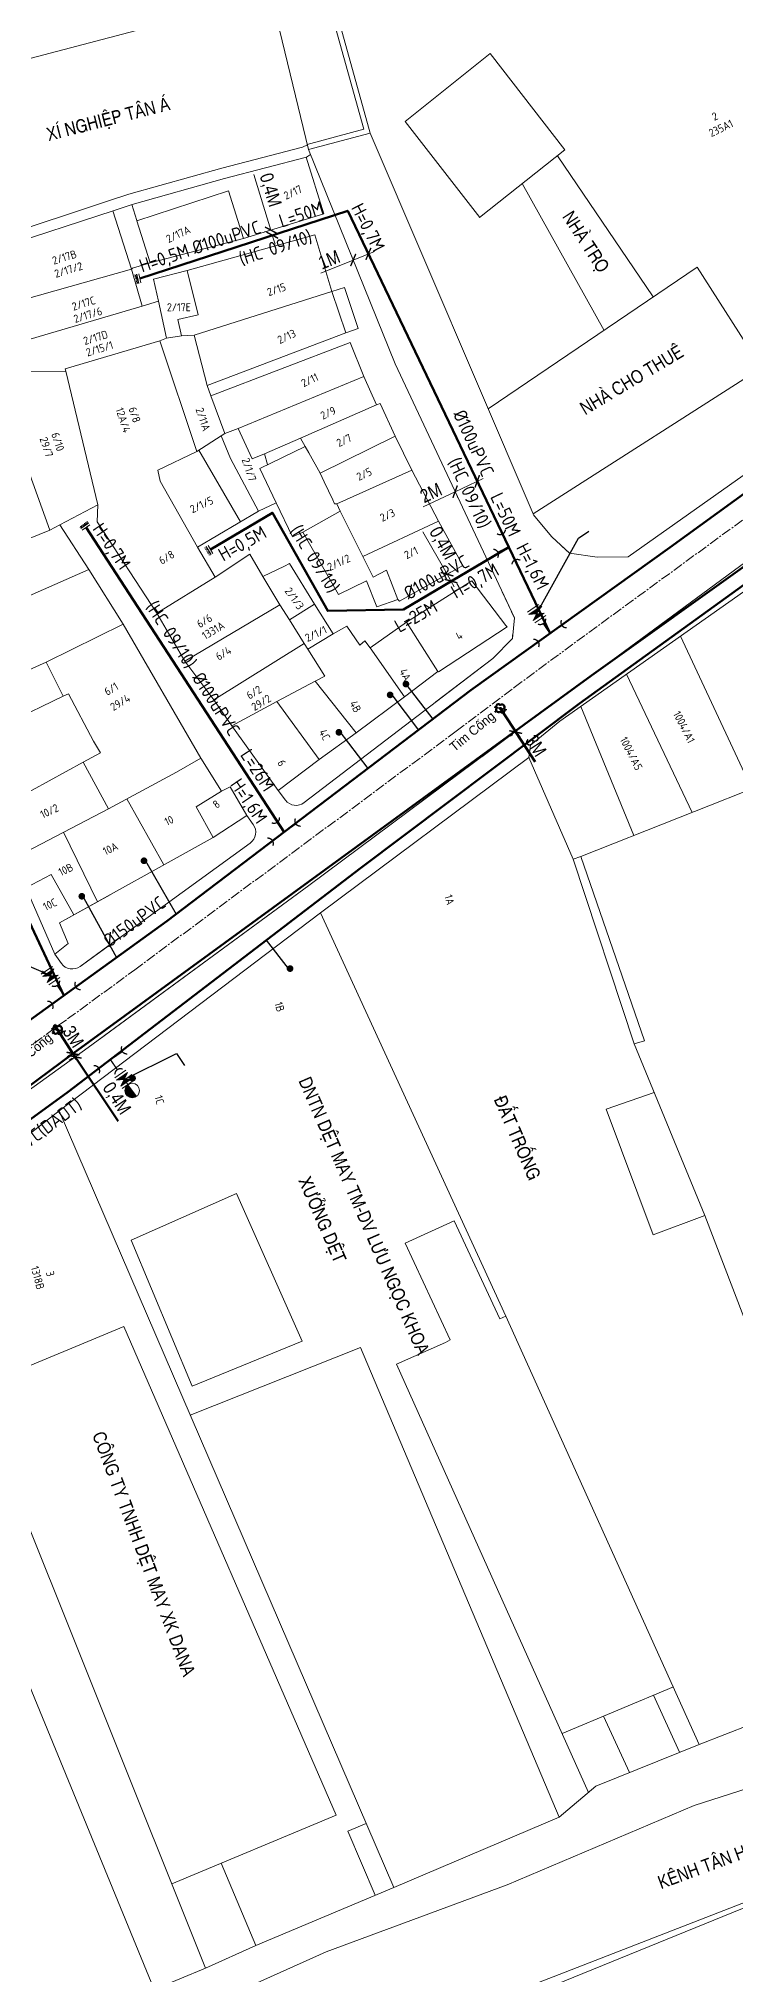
# Model space of a CAD drawing. Header units: inches. Extents: x 595615 to 1194060, y 1190840 to 2385448.
# Drawn here: x 597211.1 to 597263.3, y 1192777.7 to 1192922.8 of the extents above; entities that cross this region are included whole.
import ezdxf
from ezdxf.enums import TextEntityAlignment as Align

# ---------------------------------------------------------------- set-up
doc = ezdxf.new("R2010")
doc.units = ezdxf.units.IN
doc.header["$MEASUREMENT"] = 0
doc.linetypes.add('CENTER2', pattern=[1.125, 0.75, -0.125, 0.125, -0.125])
doc.layers.get('Defpoints').update_dxf_attribs({"color": 1})
for name, color, linetype, lineweight in [('Chitiet', 4, 'Continuous', 9), ('DN 100 uPVC', 4, 'Continuous', 50), ('DN 200 uPVC', 4, 'Continuous', 50), ('DN 25 PE', 40, 'Continuous', 30), ('DN 300 DI', 4, 'Continuous', 50), ('DOSAU', 2, 'Continuous', 20), ('DUONG CACH LE', 112, 'Continuous', 5), ('NAM-CDAI', 220, 'Continuous', 25), ('Nen tim duong', 9, 'CENTER2', 0), ('Nen_HTHANH-TP', 9, 'Continuous', 0), ('Nen_SN-HTHANH-TP_new', 7, 'Continuous', 0), ('Nen_SN_HTHANH_old', 9, 'Continuous', 0), ('ONG CAP 3 (DADT)', 221, 'Continuous', 50), ('Te', 4, 'Continuous', 15), ('TEXT PIPE', 3, 'Continuous', 25), ('Text_DiaDanh', 9, 'Continuous', 0), ('Text_GiaoThong', 142, 'Continuous', 0), ('TLK 15', 220, 'Continuous', 20), ('Trucuuhoa', 1, 'Continuous', 15), ('VAN', 7, 'Continuous', 20)]:
    doc.layers.add(name, color=color, linetype=linetype, lineweight=lineweight)
doc.layers.add('ki hieu van', color=170, linetype='Continuous')
doc.styles.add('Dia Danh', font='VHELVCN_0.TTF', dxfattribs={"height": 1})
doc.styles.add('Giao Thong', font='VAPTIMN_0.TTF', dxfattribs={"height": 1})
doc.styles.add('Sonha_QTB', font='isocp.shx', dxfattribs={"height": 0.6, "bigfont": 'bigfont.shx'})
doc.styles.add('text', font='isocp2.shx')
doc.styles.add('VNI-HC', font='VHELVCN_0.TTF')
doc.dimstyles.new('DUONG KICH THUOC', dxfattribs={"dimtxt": 1, "dimasz": 0.7, "dimexe": 0.5, "dimexo": 0.3, "dimgap": 0.2, "dimtad": 1, "dimzin": 0, "dimdsep": 46, "dimtxsty": 'VNI-HC', "dimblk": 'ARCHTICK', "dimcen": 0.09, "dimdle": 0.5, "dimclrd": 256, "dimclre": 256, "dimclrt": 256, "dimadec": 0, "dimazin": 0, "dimtfac": 1, "dimtofl": 0, "dimtmove": 0, "dimatfit": 3, "dimfxl": 1, "dimtolj": 1, "dimtzin": 0, "dimlwd": -1, "dimlwe": -1, "dimarcsym": 0})

# ---------------------------------------------------------------- blocks, each defined once
blk = doc.blocks.new('TLK 15')
at = {"layer": 'TLK 15', "linetype": 'Continuous', "const_width": 0.25}
blk.add_lwpolyline([(-0.125, 0, 1), (0.125, 0, 1)], format="xyb", close=True, dxfattribs=at)
blk = doc.blocks.new('VAN')
at = {"layer": 'VAN'}
h = blk.add_hatch(color=256, dxfattribs=at)
h.paths.add_polyline_path([(0.21, -0.5), (0.49, 0), (0.21, 0.5)])
h.paths.add_polyline_path([(0.77, 0.5), (0.49, 0), (0.77, -0.5)])
at = {"layer": 'VAN', "ltscale": 100}
for p, q in [((0, 0.5), (0, -0.5)), ((0.77, -0.5), (0.21, 0.5)), ((0.21, -0.5), (0.77, 0.5)), ((0.21, 0.5), (0.21, -0.5)), ((0.77, 0.5), (0.77, -0.5)), ((0.98, 0.5), (0.98, -0.5))]:
    blk.add_line(p, q, dxfattribs=at)
blk = doc.blocks.new('TE+VAN')
at = {"layer": 'Chitiet', "ltscale": 100, "const_width": 0.1}
for points in [[(-0.35, 1.28, 0.571257), (0.35, 1.28)], [(1.1, 0.35, 0.571257), (1.1, -0.35)], [(0.35, -1.28, 0.571257), (-0.35, -1.28)]]:
    blk.add_lwpolyline(points, format="xyb", dxfattribs=at)
for points in [[(0, -1.08), (0, 1.08)], [(0.9, 0), (0, 0)]]:
    blk.add_lwpolyline(points, dxfattribs=at)
at = {"layer": 'VAN'}
blk.add_blockref('VAN', (1.3, 0), dxfattribs=at)
blk = doc.blocks.new('Trucuuhoa100')
at = {"layer": 'Trucuuhoa', "linetype": 'Continuous'}
blk.add_hatch(color=256, dxfattribs=at).paths.add_polyline_path([(0.55, 0, 0.414373), (0, 0.55, 0.414055), (-0.55, 0)])
blk.add_line((-0.55, 0), (0.55, 0), dxfattribs=at)
at = {"layer": 'Trucuuhoa', "linetype": 'Continuous', "flags": 128}
blk.add_lwpolyline([(0.55, -0.02), (0.89, -0.02)], dxfattribs=at)
at = {"layer": 'Trucuuhoa', "linetype": 'Continuous'}
blk.add_circle((0, 0), 0.551, dxfattribs=at)
blk = doc.blocks.new('_ArchTick')
at = {"color": 0, "linetype": 'ByBlock', "const_width": 0.15}
blk.add_lwpolyline([(-0.5, -0.5), (0.5, 0.5)], dxfattribs=at)
blk = doc.blocks.new('*D107')
at = {"layer": 'Defpoints', "color": 0}
for p in [(597213.67, 1192846.69), (597213.72, 1192846.72), (597213.89, 1192846.47)]:
    blk.add_point(p, dxfattribs=at)
at = {"layer": 'DN 200 uPVC'}
for p, q in [((597213.47, 1192846.56), (597213.25, 1192846.41)), ((597213.67, 1192846.69), (597213.28, 1192847.27)), ((597213.64, 1192846.31), (597213.42, 1192846.16)), ((597213.83, 1192846.44), (597217.05, 1192841.61))]:
    blk.add_line(p, q, dxfattribs=at)
at = {"layer": 'DN 200 uPVC', "xscale": 0.7, "yscale": 0.7, "zscale": 0.7}
for p, rotation in [((597213.67, 1192846.69), 303.663851927674), ((597213.83, 1192846.44), 123.663851927674)]:
    blk.add_blockref('_ArchTick', p, dxfattribs=dict(at, rotation=rotation))
at = {"layer": 'DN 200 uPVC', "insert": (597216.89, 1192843.29), "char_height": 1, "attachment_point": 5, "rotation": 303.6639, "style": 'VNI-HC'}
blk.add_mtext('\\A1;0,4M', dxfattribs=at)
blk = doc.blocks.new('*D122')
at = {"layer": 'Defpoints', "color": 0}
for p in [(597212.52, 1192848.45), (597212.52, 1192848.45), (597213.67, 1192846.68)]:
    blk.add_point(p, dxfattribs=at)
at = {"layer": 'DN 200 uPVC'}
for p, q in [((597212.27, 1192848.29), (597212.1, 1192848.18)), ((597213.94, 1192846.26), (597212.25, 1192848.87)), ((597213.42, 1192846.52), (597213.25, 1192846.41))]:
    blk.add_line(p, q, dxfattribs=at)
at = {"layer": 'DN 200 uPVC', "xscale": 0.7, "yscale": 0.7, "zscale": 0.7}
for p, rotation in [((597212.52, 1192848.45), 122.9239448044665), ((597213.67, 1192846.68), 302.9239448044665)]:
    blk.add_blockref('_ArchTick', p, dxfattribs=dict(at, rotation=rotation))
at = {"layer": 'DN 200 uPVC', "insert": (597213.69, 1192847.95), "char_height": 1, "attachment_point": 5, "rotation": 302.9239, "style": 'VNI-HC'}
blk.add_mtext('\\A1;3M', dxfattribs=at)
blk = doc.blocks.new('*D123')
at = {"layer": 'Defpoints', "color": 0}
for p in [(597245.71, 1192872.56), (597245.71, 1192872.56), (597246.85, 1192870.79)]:
    blk.add_point(p, dxfattribs=at)
at = {"layer": 'DN 200 uPVC'}
for p, q in [((597245.46, 1192872.4), (597245.29, 1192872.29)), ((597245.71, 1192872.56), (597247.13, 1192870.37)), ((597246.6, 1192870.63), (597246.43, 1192870.52)), ((597246.85, 1192870.79), (597248.3, 1192868.56))]:
    blk.add_line(p, q, dxfattribs=at)
at = {"layer": 'DN 200 uPVC', "xscale": 0.7, "yscale": 0.7, "zscale": 0.7}
for p, rotation in [((597245.71, 1192872.56), 122.9239448044665), ((597246.85, 1192870.79), 302.9239448044665)]:
    blk.add_blockref('_ArchTick', p, dxfattribs=dict(at, rotation=rotation))
at = {"layer": 'DN 200 uPVC', "insert": (597248.36, 1192869.77), "char_height": 1, "attachment_point": 5, "rotation": 302.9239, "style": 'VNI-HC'}
blk.add_mtext('\\A1;3M', dxfattribs=at)
blk = doc.blocks.new('BIT')
at = {"layer": 'Chitiet', "ltscale": 100}
for p, q in [((0.35, 0), (-0.35, 0)), ((-0.3, -0.16), (-0.35, -0.21)), ((0.35, -0.16), (-0.35, -0.16)), ((-0.18, -0.16), (-0.34, -0.33)), ((-0.06, -0.16), (-0.22, -0.33)), ((0.07, -0.16), (-0.09, -0.33)), ((0.19, -0.16), (0.03, -0.33)), ((0.32, -0.16), (0.15, -0.33)), ((0.35, -0.25), (0.28, -0.33))]:
    blk.add_line(p, q, dxfattribs=at)
blk = doc.blocks.new('TE1')
at = {"layer": 'Chitiet', "ltscale": 100, "const_width": 0.1}
for points in [[(-0.35, 1.28, 0.571257), (0.35, 1.28)], [(1.1, 0.35, 0.571257), (1.1, -0.35)], [(0.35, -1.28, 0.571257), (-0.35, -1.28)]]:
    blk.add_lwpolyline(points, format="xyb", dxfattribs=at)
for points in [[(0, -1.08), (0, 1.08)], [(0.9, 0), (0, 0)]]:
    blk.add_lwpolyline(points, dxfattribs=at)
blk = doc.blocks.new('*D186')
at = {"layer": 'Defpoints', "color": 0}
for p in [(597242.31, 1192888.81), (597242.31, 1192888.81), (597243.97, 1192889.59)]:
    blk.add_point(p, dxfattribs=at)
at = {"layer": 'DUONG CACH LE'}
for p, q in [((597244.42, 1192889.8), (597242.31, 1192888.81)), ((597242.31, 1192888.81), (597239.91, 1192887.68)), ((597242.44, 1192888.54), (597242.52, 1192888.36)), ((597244.09, 1192889.32), (597244.18, 1192889.13))]:
    blk.add_line(p, q, dxfattribs=at)
at = {"layer": 'DUONG CACH LE', "xscale": 0.7, "yscale": 0.7, "zscale": 0.7}
for p, rotation in [((597243.97, 1192889.59), 25.15028127464695), ((597242.31, 1192888.81), 205.150281274647)]:
    blk.add_blockref('_ArchTick', p, dxfattribs=dict(at, rotation=rotation))
at = {"layer": 'DUONG CACH LE', "insert": (597240.5, 1192888.73), "char_height": 1, "attachment_point": 5, "rotation": 25.1503, "style": 'VNI-HC'}
blk.add_mtext('\\A1;2M', dxfattribs=at)
blk = doc.blocks.new('*D187')
at = {"layer": 'Defpoints', "color": 0}
for p in [(597234.67, 1192906.18), (597234.67, 1192906.18), (597235.81, 1192906.64)]:
    blk.add_point(p, dxfattribs=at)
at = {"layer": 'DUONG CACH LE'}
for p, q in [((597235.7, 1192906.92), (597235.62, 1192907.1)), ((597234.67, 1192906.18), (597232.25, 1192905.2)), ((597234.56, 1192906.46), (597234.48, 1192906.64)), ((597236.27, 1192906.83), (597234.67, 1192906.18))]:
    blk.add_line(p, q, dxfattribs=at)
at = {"layer": 'DUONG CACH LE', "xscale": 0.7, "yscale": 0.7, "zscale": 0.7}
for p, rotation in [((597235.81, 1192906.64), 21.98897344028686), ((597234.67, 1192906.18), 201.9889734402869)]:
    blk.add_blockref('_ArchTick', p, dxfattribs=dict(at, rotation=rotation))
at = {"layer": 'DUONG CACH LE', "insert": (597232.87, 1192906.21), "char_height": 1, "attachment_point": 5, "rotation": 21.989, "style": 'VNI-HC'}
blk.add_mtext('\\A1;1M', dxfattribs=at)
blk = doc.blocks.new('*D188')
at = {"layer": 'Defpoints', "color": 0}
for p in [(597228.5, 1192908.42), (597228.68, 1192908.48), (597228.8, 1192908.1)]:
    blk.add_point(p, dxfattribs=at)
at = {"layer": 'DUONG CACH LE'}
for p, q in [((597228.5, 1192908.42), (597227.22, 1192912.6)), ((597228.4, 1192908.39), (597228.02, 1192908.28)), ((597228.51, 1192908.01), (597228.13, 1192907.89)), ((597228.61, 1192908.04), (597228.82, 1192907.37))]:
    blk.add_line(p, q, dxfattribs=at)
at = {"layer": 'DUONG CACH LE', "xscale": 0.7, "yscale": 0.7, "zscale": 0.7}
for p, rotation in [((597228.5, 1192908.42), 287.0153244709841), ((597228.61, 1192908.04), 107.0153244709841)]:
    blk.add_blockref('_ArchTick', p, dxfattribs=dict(at, rotation=rotation))
at = {"layer": 'DUONG CACH LE', "insert": (597228.41, 1192911.41), "char_height": 1, "attachment_point": 5, "rotation": 287.0153, "style": 'VNI-HC'}
blk.add_mtext('\\A1;0,4M', dxfattribs=at)
blk = doc.blocks.new('*D189')
at = {"layer": 'Defpoints', "color": 0}
for p in [(597241.71, 1192882.62), (597242.23, 1192882.92), (597242.52, 1192882.41)]:
    blk.add_point(p, dxfattribs=at)
at = {"layer": 'DUONG CACH LE'}
for p, q in [((597241.71, 1192882.62), (597239.9, 1192885.81)), ((597241.97, 1192882.77), (597241.27, 1192882.38)), ((597242.25, 1192881.68), (597241.71, 1192882.62)), ((597242.26, 1192882.26), (597241.56, 1192881.86))]:
    blk.add_line(p, q, dxfattribs=at)
at = {"layer": 'DUONG CACH LE', "xscale": 0.7, "yscale": 0.7, "zscale": 0.7}
for p, rotation in [((597241.71, 1192882.62), 119.5819555771242), ((597242, 1192882.11), 299.5819555771242)]:
    blk.add_blockref('_ArchTick', p, dxfattribs=dict(at, rotation=rotation))
at = {"layer": 'DUONG CACH LE', "insert": (597241.32, 1192884.92), "char_height": 1, "attachment_point": 5, "rotation": 299.582, "style": 'VNI-HC'}
blk.add_mtext('\\A1;0,4M', dxfattribs=at)

msp = doc.modelspace()

# ---------------------------------------------------------------- linework, layer by layer
at = {"layer": 'DN 100 uPVC'}
for points in [[(597160.186, 1193023.351), (597187.786, 1192938.858), (597181.54, 1192936.831), (597176.627, 1192931.375), (597177.006, 1192918.877), (597180.311, 1192906.769), (597190.409, 1192889.427), (597197.988, 1192882.997), (597212.995, 1192851.044)], [(597218.687, 1192904.802), (597234.26, 1192909.879), (597249.425, 1192878.175)], [(597246.324, 1192884.659), (597238.432, 1192879.987), (597232.77, 1192879.875), (597228.63, 1192887.231), (597223.98, 1192884.479)], [(597214.648, 1192886.126), (597229.492, 1192863.285)]]:
    msp.add_lwpolyline(points, dxfattribs=at)
at = {"layer": 'DN 200 uPVC'}
for points in [[(597245.439, 1192872.616, 0.9760223), (597245.692, 1192872.326, 1.0253003), (597245.997, 1192872.553, 0.5205671), (597245.997, 1192872.553, 0.3667309), (597245.997, 1192872.553, 0.8373702), (597245.684, 1192872.816, 1.1128473)], [(597212.252, 1192848.509, 0.9760223), (597212.505, 1192848.219, 1.0253003), (597212.81, 1192848.445, 0.5205671), (597212.81, 1192848.445, 0.3667309), (597212.81, 1192848.445, 0.8373702), (597212.497, 1192848.709, 1.1128473)]]:
    msp.add_lwpolyline(points, format="xyb", close=True, dxfattribs=at)
at = {"layer": 'DN 25 PE'}
for p, q in [((597238.624, 1192874.389), (597240.632, 1192871.745)), ((597237.566, 1192873.577), (597239.57, 1192870.938)), ((597233.597, 1192870.895), (597235.761, 1192868.046)), ((597219.116, 1192861.139), (597221.405, 1192857.144)), ((597214.333, 1192858.605), (597216.922, 1192853.88)), ((597229.813, 1192853.055), (597228.181, 1192855.188))]:
    msp.add_line(p, q, dxfattribs=at)
at = {"layer": 'DN 300 DI'}
msp.add_lwpolyline([(597195.029, 1192832.835), (597213.719, 1192846.722), (597213.719, 1192846.722), (597252.533, 1192875.041), (597252.533, 1192875.041), (597252.533, 1192875.041), (597252.533, 1192875.041), (597252.533, 1192875.041), (597252.533, 1192875.041), (597301.901, 1192910.31), (597301.901, 1192910.31), (597301.901, 1192910.31), (597301.901, 1192910.31), (597301.901, 1192910.31), (597301.901, 1192910.31), (597301.901, 1192910.31), (597301.901, 1192910.31), (597301.901, 1192910.31), (597301.901, 1192910.31), (597317.883, 1192920.897), (597317.507, 1192926.003), (597334.033, 1192933.085), (597345.527, 1192937.219)], dxfattribs=at)
at = {"layer": 'Nen tim duong'}
for p, q in [((597269.293, 1192890.658), (597250.125, 1192876.64)), ((597246.746, 1192874.13), (597250.125, 1192876.64)), ((597242.399, 1192870.856), (597246.746, 1192874.13)), ((597218.303, 1192852.967), (597242.399, 1192870.856)), ((597213.266, 1192849.283), (597218.303, 1192852.967)), ((597197.995, 1192838.22), (597213.266, 1192849.283))]:
    msp.add_line(p, q, dxfattribs=at)
at = {"layer": 'Nen_HTHANH-TP', "linetype": 'Continuous'}
for p, q in [((597228.525, 1192926.055), (597205.109, 1192919.886)), ((597228.525, 1192926.055), (597231.324, 1192914.457)), ((597232.765, 1192925.678), (597235.463, 1192915.981)), ((597235.953, 1192915.691), (597233.255, 1192925.409)), ((597235.953, 1192915.691), (597233.255, 1192925.409)), ((597238.562, 1192916.573), (597244.948, 1192921.658)), ((597244.948, 1192921.658), (597250.534, 1192914.433)), ((597235.463, 1192915.981), (597231.214, 1192914.837)), ((597238.562, 1192916.573), (597244.158, 1192909.358)), ((597230.864, 1192914.647), (597224.815, 1192913.062)), ((597231.235, 1192914.826), (597230.864, 1192914.647)), ((597231.324, 1192914.457), (597235.953, 1192915.691)), ((597231.324, 1192914.457), (597235.953, 1192915.691)), ((597231.324, 1192914.457), (597237.807, 1192898.403)), ((597235.953, 1192915.691), (597248.156, 1192887.141)), ((597250.534, 1192914.433), (597244.138, 1192909.378)), ((597224.815, 1192913.062), (597217.867, 1192911.116)), ((597231.164, 1192913.897), (597225.026, 1192912.292)), ((597231.135, 1192913.89), (597232.468, 1192909.638)), ((597231.474, 1192914.087), (597231.164, 1192913.897)), ((597225.026, 1192912.292), (597218.097, 1192910.347)), ((597216.417, 1192910.635), (597208.029, 1192907.869)), ((597217.867, 1192911.116), (597216.417, 1192910.635)), ((597218.097, 1192910.347), (597216.678, 1192909.876)), ((597218.087, 1192910.344), (597218.468, 1192909.137)), ((597225.326, 1192911.362), (597218.468, 1192909.127)), ((597225.326, 1192911.362), (597218.468, 1192909.127)), ((597226.439, 1192907.793), (597225.326, 1192911.362)), ((597226.439, 1192907.793), (597225.326, 1192911.362)), ((597216.678, 1192909.876), (597208.27, 1192907.109)), ((597216.668, 1192909.872), (597218.051, 1192905.487)), ((597218.468, 1192909.127), (597218.468, 1192909.137)), ((597218.468, 1192909.127), (597219.451, 1192905.958)), ((597218.468, 1192909.127), (597219.451, 1192905.958)), ((597226.439, 1192907.793), (597232.468, 1192909.638)), ((597219.451, 1192905.958), (597226.439, 1192907.793)), ((597219.451, 1192905.958), (597226.439, 1192907.793)), ((597222.221, 1192905.4), (597231.799, 1192908.068)), ((597231.799, 1192908.068), (597233.062, 1192903.829)), ((597279.51, 1192907.216), (597248.156, 1192887.141)), ((597219.451, 1192905.958), (597218.141, 1192905.577)), ((597208.853, 1192902.889), (597218.051, 1192905.487)), ((597218.051, 1192905.487), (597218.141, 1192905.577)), ((597218.863, 1192902.727), (597218.051, 1192905.487)), ((597222.221, 1192905.4), (597219.712, 1192904.748)), ((597219.712, 1192904.748), (597220.073, 1192903.088)), ((597223.054, 1192902.081), (597222.221, 1192905.4)), ((597218.863, 1192902.727), (597220.073, 1192903.088)), ((597220.675, 1192900.319), (597220.073, 1192903.088)), ((597233.062, 1192903.829), (597222.745, 1192900.54)), ((597233.062, 1192903.829), (597234.022, 1192904.109)), ((597233.062, 1192903.829), (597234.115, 1192900.71)), ((597234.022, 1192904.109), (597235.035, 1192901.05)), ((597218.863, 1192902.727), (597209.616, 1192899.99)), ((597221.534, 1192901.709), (597223.054, 1192902.081)), ((597221.795, 1192900.5), (597221.534, 1192901.709)), ((597213.097, 1192898.023), (597220.175, 1192900.128)), ((597220.675, 1192900.319), (597220.175, 1192900.128)), ((597220.175, 1192900.128), (597222.942, 1192891.821)), ((597221.795, 1192900.5), (597220.675, 1192900.319)), ((597221.795, 1192900.5), (597222.745, 1192900.54)), ((597223.738, 1192896.771), (597222.745, 1192900.54)), ((597223.738, 1192896.771), (597234.115, 1192900.71)), ((597223.999, 1192896.001), (597234.446, 1192899.99)), ((597234.115, 1192900.71), (597235.035, 1192901.05)), ((597234.446, 1192899.99), (597235.458, 1192897.451)), ((597237.807, 1192898.403), (597246.752, 1192879.35)), ((597210.217, 1192897.79), (597213.127, 1192897.853)), ((597213.127, 1192897.853), (597213.097, 1192898.023)), ((597215.535, 1192887.835), (597213.127, 1192897.853)), ((597235.458, 1192897.451), (597226.041, 1192893.543)), ((597235.458, 1192897.451), (597236.429, 1192895.321)), ((597255.279, 1192883.917), (597274.537, 1192897.592)), ((597255.279, 1192883.917), (597274.537, 1192897.592)), ((597223.738, 1192896.771), (597223.999, 1192896.001)), ((597225.051, 1192893.162), (597223.999, 1192896.001)), ((597230.711, 1192892.827), (597236.429, 1192895.321)), ((597236.429, 1192895.321), (597236.689, 1192895.432)), ((597236.689, 1192895.432), (597237.821, 1192892.983)), ((597222.942, 1192891.821), (597224.771, 1192892.992)), ((597225.051, 1192893.162), (597224.771, 1192892.992)), ((597224.771, 1192892.992), (597225.483, 1192891.293)), ((597225.051, 1192893.162), (597226.041, 1192893.543)), ((597226.041, 1192893.543), (597227.103, 1192891.264)), ((597228.012, 1192891.655), (597230.711, 1192892.827)), ((597231.062, 1192892.207), (597230.711, 1192892.827)), ((597232.193, 1192890.208), (597237.821, 1192892.983)), ((597237.821, 1192892.983), (597239.073, 1192890.424)), ((597247.609, 1192871.41), (597278.27, 1192894.015)), ((597247.609, 1192871.41), (597278.27, 1192894.015)), ((597220.033, 1192890.418), (597222.942, 1192891.821)), ((597225.483, 1192891.293), (597227.566, 1192887.354)), ((597227.103, 1192891.264), (597228.012, 1192891.655)), ((597227.663, 1192890.554), (597231.062, 1192892.207)), ((597228.253, 1192890.845), (597228.012, 1192891.655)), ((597231.062, 1192892.207), (597231.342, 1192891.717)), ((597232.193, 1192890.208), (597231.342, 1192891.717)), ((597210.093, 1192891.07), (597211.927, 1192885.932)), ((597220.033, 1192890.418), (597220.194, 1192889.588)), ((597228.895, 1192887.985), (597227.663, 1192890.554)), ((597232.193, 1192890.208), (597232.504, 1192889.548)), ((597239.073, 1192890.424), (597233.435, 1192887.899)), ((597241.076, 1192886.605), (597239.073, 1192890.424)), ((597223.008, 1192884.641), (597220.194, 1192889.588)), ((597233.135, 1192888.199), (597232.504, 1192889.548)), ((597212.677, 1192886.322), (597215.535, 1192887.835)), ((597215.476, 1192886.555), (597215.535, 1192887.835)), ((597227.566, 1192887.354), (597223.008, 1192884.641)), ((597227.566, 1192887.354), (597228.895, 1192887.985)), ((597230.117, 1192885.416), (597228.895, 1192887.985)), ((597230.887, 1192885.777), (597233.706, 1192887.339)), ((597233.135, 1192888.199), (597233.275, 1192887.899)), ((597233.275, 1192887.899), (597233.435, 1192887.899)), ((597233.435, 1192887.899), (597233.706, 1192887.339)), ((597233.706, 1192887.339), (597235.398, 1192883.941)), ((597248.166, 1192887.101), (597249.547, 1192885.422)), ((597250.161, 1192871.596), (597271.946, 1192886.96)), ((597199.551, 1192880.872), (597211.927, 1192885.932)), ((597211.927, 1192885.932), (597212.677, 1192886.322)), ((597212.677, 1192886.322), (597214.859, 1192882.984)), ((597219.962, 1192879.708), (597215.476, 1192886.555)), ((597230.887, 1192885.777), (597230.117, 1192885.416)), ((597233.581, 1192881.109), (597230.887, 1192885.777)), ((597235.398, 1192883.941), (597241.076, 1192886.605)), ((597242.879, 1192883.287), (597241.076, 1192886.605)), ((597249.547, 1192885.422), (597250.878, 1192884.193)), ((597224.33, 1192882.412), (597223.008, 1192884.641)), ((597226.918, 1192884.114), (597224.33, 1192882.412)), ((597227.91, 1192882.445), (597226.918, 1192884.114)), ((597235.398, 1192883.941), (597236.18, 1192882.391)), ((597250.288, 1192884.743), (597250.878, 1192884.193)), ((597250.878, 1192884.193), (597252.959, 1192883.905)), ((597250.878, 1192884.193), (597252.959, 1192883.905)), ((597252.959, 1192883.905), (597255.279, 1192883.917)), ((597252.959, 1192883.905), (597255.279, 1192883.917)), ((597201.834, 1192877.254), (597214.859, 1192882.984)), ((597214.859, 1192882.984), (597217.423, 1192878.866)), ((597229.529, 1192883.226), (597227.91, 1192882.445)), ((597227.91, 1192882.445), (597229.181, 1192880.316)), ((597229.529, 1192883.226), (597229.909, 1192883.416)), ((597231.771, 1192880.368), (597229.909, 1192883.416)), ((597236.18, 1192882.391), (597237.169, 1192882.932)), ((597238.021, 1192880.723), (597237.169, 1192882.932)), ((597242.879, 1192883.287), (597238.151, 1192880.603)), ((597219.962, 1192879.708), (597224.33, 1192882.412)), ((597235.68, 1192882.121), (597233.581, 1192881.109)), ((597236.452, 1192880.171), (597235.68, 1192882.121)), ((597243.56, 1192882.137), (597238.662, 1192879.023)), ((597246.123, 1192878.789), (597243.56, 1192882.137)), ((597245.831, 1192881.309), (597246.752, 1192879.35)), ((597222.055, 1192876.11), (597219.962, 1192879.708)), ((597229.181, 1192880.316), (597222.055, 1192876.11)), ((597229.892, 1192879.196), (597229.181, 1192880.316)), ((597231.771, 1192880.368), (597229.892, 1192879.196)), ((597233.163, 1192878.149), (597231.771, 1192880.368)), ((597238.021, 1192880.723), (597236.452, 1192880.171)), ((597238.151, 1192880.603), (597238.021, 1192880.723)), ((597246.512, 1192879.84), (597246.752, 1192879.35)), ((597217.423, 1192878.866), (597211.665, 1192876.031)), ((597223.241, 1192868.841), (597217.423, 1192878.866)), ((597229.892, 1192879.196), (597231.004, 1192877.427)), ((597231.274, 1192877.007), (597233.163, 1192878.149)), ((597234.203, 1192878.72), (597233.163, 1192878.149)), ((597235.164, 1192877.31), (597234.203, 1192878.72)), ((597238.662, 1192879.023), (597235.934, 1192877.111)), ((597241.025, 1192875.325), (597238.662, 1192879.023)), ((597246.213, 1192878.679), (597241.055, 1192875.295)), ((597246.213, 1192878.679), (597246.123, 1192878.789)), ((597246.603, 1192877.81), (597246.752, 1192879.35)), ((597246.603, 1192877.81), (597246.752, 1192879.35)), ((597246.603, 1192877.81), (597246.623, 1192878.09)), ((597224.227, 1192873.202), (597231.004, 1192877.427)), ((597231.004, 1192877.427), (597231.274, 1192877.007)), ((597231.274, 1192877.007), (597232.546, 1192874.988)), ((597235.554, 1192877.641), (597235.164, 1192877.31)), ((597235.934, 1192877.111), (597235.554, 1192877.641)), ((597235.864, 1192877.211), (597235.934, 1192877.111)), ((597235.934, 1192877.111), (597238.517, 1192873.433)), ((597245.145, 1192876.308), (597246.603, 1192877.81)), ((597245.145, 1192876.308), (597246.603, 1192877.81)), ((597245.145, 1192876.308), (597246.603, 1192877.81)), ((597211.665, 1192876.031), (597204.038, 1192872.585)), ((597211.665, 1192876.031), (597212.927, 1192873.492)), ((597222.055, 1192876.11), (597224.227, 1192873.202)), ((597238.517, 1192873.433), (597241.025, 1192875.325)), ((597240.877, 1192873.055), (597245.145, 1192876.308)), ((597241.055, 1192875.295), (597241.025, 1192875.325)), ((597228.957, 1192873.075), (597231.826, 1192874.608)), ((597232.546, 1192874.988), (597231.826, 1192874.608)), ((597234.899, 1192870.72), (597231.826, 1192874.608)), ((597212.927, 1192873.492), (597208.909, 1192871.519)), ((597213.337, 1192873.643), (597212.927, 1192873.492)), ((597215.21, 1192870.104), (597213.337, 1192873.643)), ((597224.227, 1192873.202), (597225.569, 1192871.263)), ((597228.957, 1192873.075), (597225.569, 1192871.263)), ((597228.957, 1192873.075), (597232.111, 1192868.728)), ((597238.507, 1192873.433), (597234.899, 1192870.72)), ((597238.507, 1192873.433), (597238.517, 1192873.433)), ((597249.378, 1192872.722), (597247.609, 1192871.41)), ((597251.737, 1192861.454), (597279.448, 1192872.446)), ((597229.043, 1192866.405), (597225.569, 1192871.263)), ((597231.348, 1192859.287), (597247.609, 1192871.41)), ((597247.609, 1192871.41), (597231.348, 1192859.287)), ((597244.301, 1192868.938), (597247.609, 1192871.41)), ((597247.966, 1192869.802), (597250.161, 1192871.596)), ((597215.73, 1192869.225), (597215.21, 1192870.104)), ((597234.899, 1192870.72), (597232.111, 1192868.728)), ((597247.841, 1192868.881), (597247.966, 1192869.802)), ((597207.784, 1192864.898), (597214.441, 1192868.524)), ((597215.73, 1192869.225), (597214.441, 1192868.524)), ((597214.441, 1192868.524), (597216.334, 1192865.045)), ((597221.432, 1192867.789), (597223.241, 1192868.841)), ((597223.241, 1192868.841), (597224.793, 1192866.362)), ((597232.111, 1192868.728), (597229.043, 1192866.405)), ((597232.23, 1192857.238), (597247.841, 1192868.881)), ((597251.167, 1192861.253), (597247.841, 1192868.881)), ((597247.841, 1192868.881), (597251.167, 1192861.253)), ((597221.432, 1192867.789), (597216.334, 1192865.045)), ((597225.452, 1192866.693), (597224.793, 1192866.362)), ((597226.704, 1192864.524), (597225.452, 1192866.693)), ((597216.324, 1192865.035), (597209.587, 1192861.52)), ((597216.334, 1192865.045), (597216.324, 1192865.035)), ((597224.793, 1192866.362), (597222.904, 1192865.191)), ((597222.904, 1192865.191), (597224.165, 1192862.882)), ((597224.165, 1192862.882), (597226.704, 1192864.524)), ((597212.651, 1192856.482), (597224.165, 1192862.882)), ((597209.177, 1192861.309), (597212.303, 1192854.132)), ((597209.177, 1192861.309), (597212.303, 1192854.132)), ((597251.167, 1192861.253), (597251.737, 1192861.454)), ((597255.728, 1192847.407), (597251.167, 1192861.253)), ((597251.167, 1192861.253), (597255.728, 1192847.407)), ((597251.737, 1192861.454), (597256.498, 1192847.648)), ((597231.348, 1192859.287), (597214.818, 1192847.144)), ((597215.638, 1192847.745), (597231.348, 1192859.287)), ((597212.651, 1192856.482), (597216.459, 1192858.595)), ((597212.642, 1192842.382), (597232.23, 1192857.238)), ((597213.322, 1192854.933), (597212.651, 1192856.482)), ((597212.651, 1192856.482), (597213.322, 1192854.933)), ((597232.23, 1192857.238), (597246.104, 1192826.999)), ((597212.303, 1192854.132), (597213.322, 1192854.933)), ((597212.303, 1192854.132), (597213.322, 1192854.933)), ((597217.142, 1192855.356), (597214.202, 1192853.217)), ((597214.818, 1192847.144), (597219.475, 1192850.568)), ((597255.728, 1192847.407), (597256.498, 1192847.648)), ((597196.879, 1192834.22), (597214.818, 1192847.144)), ((597214.818, 1192847.144), (597196.879, 1192834.22)), ((597261.018, 1192834.541), (597255.728, 1192847.407)), ((597255.728, 1192847.407), (597261.018, 1192834.541)), ((597253.632, 1192842.515), (597257.221, 1192843.768)), ((597212.642, 1192842.382), (597201.339, 1192833.613)), ((597212.642, 1192842.382), (597237.709, 1192784.172)), ((597253.632, 1192842.515), (597257.16, 1192833.098)), ((597218.03, 1192832.697), (597225.927, 1192836.183)), ((597225.927, 1192836.183), (597230.836, 1192825.117)), ((597257.16, 1192833.098), (597261.018, 1192834.541)), ((597265.357, 1192823.285), (597261.018, 1192834.541)), ((597265.357, 1192823.285), (597261.018, 1192834.541)), ((597238.57, 1192832.473), (597242.229, 1192834.146)), ((597242.229, 1192834.146), (597245.655, 1192826.789)), ((597218.03, 1192832.697), (597222.609, 1192821.75)), ((597241.936, 1192825.226), (597238.57, 1192832.473)), ((597206.209, 1192821.547), (597217.475, 1192826.216)), ((597233.395, 1192789.579), (597217.475, 1192826.216)), ((597246.104, 1192826.999), (597245.655, 1192826.789)), ((597246.104, 1192826.999), (597260.61, 1192794.891)), ((597235.226, 1192824.64), (597222.46, 1192819.58)), ((597222.609, 1192821.75), (597230.836, 1192825.117)), ((597235.226, 1192824.64), (597250.105, 1192789.432)), ((597237.907, 1192823.403), (597241.586, 1192825.016)), ((597241.586, 1192825.016), (597241.936, 1192825.226)), ((597237.907, 1192823.403), (597252.303, 1192791.294)), ((597200.878, 1192822.463), (597219.755, 1192776.528)), ((597206.209, 1192821.547), (597223.594, 1192778.121)), ((597260.61, 1192794.891), (597274.186, 1192800.212)), ((597258.667, 1192799.199), (597250.33, 1192795.703)), ((597259.131, 1192794.3), (597257.177, 1192798.578)), ((597255.392, 1192792.787), (597253.429, 1192797.005)), ((597260.224, 1192790.321), (597276.04, 1192795.373)), ((597260.224, 1192790.321), (597276.04, 1192795.373)), ((597252.863, 1192791.765), (597260.61, 1192794.891)), ((597250.105, 1192789.432), (597252.863, 1192791.765)), ((597233.395, 1192789.579), (597221.069, 1192784.429)), ((597246.199, 1192784.359), (597260.224, 1192790.321)), ((597246.199, 1192784.359), (597260.224, 1192790.321)), ((597195.641, 1192756.468), (597277.876, 1192788.455)), ((597212.486, 1192763.022), (597277.876, 1192788.455)), ((597235.655, 1192788.961), (597234.266, 1192788.38)), ((597236.309, 1192783.581), (597234.266, 1192788.38)), ((597237.709, 1192784.172), (597250.105, 1192789.432)), ((597224.778, 1192785.982), (597227.383, 1192779.804)), ((597227.383, 1192779.804), (597237.709, 1192784.172)), ((597232.643, 1192779.348), (597246.199, 1192784.359)), ((597232.643, 1192779.348), (597246.199, 1192784.359)), ((597232.85, 1192769.989), (597265.21, 1192783.135)), ((597223.594, 1192778.121), (597227.383, 1192779.804)), ((597219.755, 1192776.528), (597223.594, 1192778.121)), ((597220.587, 1192773.939), (597232.643, 1192779.348)), ((597220.587, 1192773.939), (597232.643, 1192779.348))]:
    msp.add_line(p, q, dxfattribs=at)
for points in [[(597249.986, 1192914), (597257.166, 1192903.407)], [(597247.336, 1192911.905), (597253.472, 1192900.903)], [(597244.789, 1192895.018), (597260.455, 1192905.637), (597265.278, 1192898.104)], [(597226.218, 1192886.552), (597223.091, 1192891.916)], [(597264.552, 1192866.537), (597259.203, 1192877.973)], [(597260.089, 1192864.767), (597255.163, 1192875.124)], [(597255.714, 1192863.031), (597251.73, 1192872.703)], [(597217.718, 1192865.79), (597220.475, 1192860.83)], [(597212.955, 1192863.277), (597215.497, 1192858.062)], [(597210.137, 1192859.105), (597212.046, 1192860.099), (597213.723, 1192857.077)]]:
    msp.add_lwpolyline(points, dxfattribs=at)
for points in [[(597229.043, 1192866.405), (597229.594, 1192865.684, 0.4142136), (597230.995, 1192865.497), (597245.145, 1192876.308)], [(597212.303, 1192854.132), (597212.805, 1192853.439, 0.4142235), (597214.202, 1192853.217), (597226.959, 1192862.468, 0.4142136), (597227.182, 1192863.865), (597226.704, 1192864.524)]]:
    msp.add_lwpolyline(points, format="xyb", dxfattribs=at)
msp.add_point((597247.841, 1192868.881), dxfattribs=at)
at = {"layer": 'ONG CAP 3 (DADT)'}
for points in [[(597308.798, 1192921.42), (597298.896, 1192913.73), (597278.679, 1192899.334), (597258.399, 1192884.615), (597243.494, 1192873.918), (597220.712, 1192856.617), (597198.89, 1192840.858), (597179.915, 1192827.248), (597169.69, 1192819.579), (597155.159, 1192808.82), (597138.696, 1192796.932), (597122.794, 1192785.525), (597107.058, 1192774.04), (597089.317, 1192761.123), (597074.461, 1192749.961), (597057.599, 1192737.443), (597043.87, 1192727.33), (597028.209, 1192716.005), (597018.568, 1192708.448), (596998.189, 1192693.534)], [(597003.46, 1192691.243), (597038.995, 1192715.928), (597061.917, 1192730.373), (597104.254, 1192761.161), (597157.636, 1192799.6), (597183.345, 1192819.989), (597196.227, 1192831.399), (597213.318, 1192843.818), (597235.22, 1192860.573), (597251.639, 1192872.924), (597272.661, 1192888.117), (597277.412, 1192891.844), (597280.128, 1192894.241), (597286.756, 1192898.658), (597295.71, 1192904.378), (597305.661, 1192910.614), (597311.947, 1192914.433)]]:
    msp.add_lwpolyline(points, dxfattribs=at)

# ---------------------------------------------------------------- block references
at = {"layer": 'Chitiet'}
for name, p, rotation in [('BIT', (597218.687, 1192904.802), 282.2458252608316), ('BIT', (597214.648, 1192886.126), 216.2637846412423), ('BIT', (597223.98, 1192884.479), 301.6477203099909), ('TE+VAN', (597249.425, 1192878.175), 124.27482810529), ('TE+VAN', (597212.995, 1192851.044), 124.27482810529), ('TE+VAN', (597216.481, 1192846.222), 304.6009390232591)]:
    msp.add_blockref(name, p, dxfattribs=dict(at, rotation=rotation))
at = {"layer": 'DN 200 uPVC', "xscale": 0.48, "yscale": 0.48, "zscale": 0.48, "rotation": 359.9999999934133}
for p in [(597245.709, 1192872.56), (597212.522, 1192848.453)]:
    msp.add_blockref('TLK 15', p, dxfattribs=at)
at = {"layer": 'DN 200 uPVC', "xscale": 0.4799999999813735, "yscale": 0.4799999999813735, "zscale": 0.48}
for p in [(597245.709, 1192872.56), (597212.522, 1192848.453)]:
    msp.add_blockref('TLK 15', p, dxfattribs=at)
at = {"layer": 'Te'}
for p, rotation in [((597246.324, 1192884.659), 206.0325367219403), ((597229.492, 1192863.285), 125.0653651255483)]:
    msp.add_blockref('TE1', p, dxfattribs=dict(at, rotation=rotation))
at = {"layer": 'TLK 15', "rotation": 359.9999999934133}
for p in [(597237.441, 1192873.577), (597238.624, 1192874.389), (597233.597, 1192870.77), (597218.991, 1192861.139), (597214.333, 1192858.48), (597229.938, 1192853.055), (597218.136, 1192844.837)]:
    msp.add_blockref('TLK 15', p, dxfattribs=at)
at = {"layer": 'TLK 15'}
for p in [(597237.441, 1192873.577), (597238.624, 1192874.389), (597233.597, 1192870.77), (597218.991, 1192861.139), (597214.333, 1192858.48), (597229.938, 1192853.055), (597218.136, 1192844.837)]:
    msp.add_blockref('TLK 15', p, dxfattribs=at)
at = {"layer": 'Trucuuhoa', "rotation": 127.1422658664197}
msp.add_blockref('Trucuuhoa100', (597218.109, 1192843.913), dxfattribs=at)

# ---------------------------------------------------------------- texts
at = {"layer": 'DOSAU', "style": 'text'}
for s, rotation, p in [('H=0,7M', 296.96311, (597234.484, 1192910.105)), ('H=0,5M', 18.88959, (597218.854, 1192905.236)), ('H=0,7M', 304.15203, (597215.085, 1192886.021)), ('H=0,5M', 29.20973, (597224.931, 1192883.558)), ('H=1,6M', 296.96311, (597246.849, 1192884.63)), ('H=0,7M', 29.20973, (597242.368, 1192880.761)), ('H=1,6M', 304.15203, (597225.415, 1192866.862))]:
    msp.add_text(s, height=1, rotation=rotation, dxfattribs=at).set_placement(p)
at = {"layer": 'NAM-CDAI', "style": 'text'}
for s, rotation, p in [('L=50M', 18.25716, (597229.31, 1192908.604)), ('(HC 09/10)', 18.25716, (597226.316, 1192905.752)), ('(HC 09/10)', 295.20138, (597241.727, 1192891.059)), ('L=50M', 295.20138, (597244.92, 1192888.432)), ('(HC 09/10)', 301.8668, (597229.883, 1192885.908)), ('(HC 09/10)', 303.04426, (597219.081, 1192880.198)), ('L=25M', 29.45949, (597238.133, 1192878.211)), ('L=26M', 303.04426, (597226.167, 1192869.083))]:
    msp.add_text(s, height=1, rotation=rotation, dxfattribs=at).set_placement(p)
at = {"layer": 'Nen_SN-HTHANH-TP_new', "style": 'Sonha_QTB'}
for s, rotation, p in [('2', 25.513, (597261.777, 1192916.95)), ('2/17', 25.14449, (597230.151, 1192911.256)), ('2/17A', 25.14449, (597221.559, 1192908.112)), ('2/17B', 17.22104, (597213.032, 1192906.387)), ('2/15', 18.82819, (597228.923, 1192903.972)), ('2/17C', 17.22104, (597214.469, 1192902.922)), ('2/17E', 0.04623, (597221.607, 1192902.64)), ('2/17D', 17.22104, (597215.365, 1192900.362)), ('2/13', 25.14449, (597229.684, 1192900.443)), ('2/11', 25.14449, (597231.416, 1192897.18)), ('6/8', 288.21747, (597218.293, 1192894.578)), ('2/11A', 288.21747, (597223.416, 1192894.236)), ('2/9', 25.14449, (597232.794, 1192894.713)), ('6/10', 288.21747, (597212.534, 1192892.553)), ('2/7', 25.14449, (597233.987, 1192892.656)), ('2/1/7', 288.21747, (597226.867, 1192890.465)), ('2/5', 25.14449, (597235.495, 1192890.129)), ('2/1/5', 25.14449, (597223.313, 1192887.834)), ('2/3', 25.14449, (597237.239, 1192887.055)), ('6/8', 31.07042, (597220.685, 1192883.888)), ('2/1/2', 25.14449, (597233.594, 1192883.497)), ('2/1', 25.14449, (597239.013, 1192884.234)), ('2/1/3', 305.40069, (597230.266, 1192880.803)), ('6/6', 31.07042, (597223.523, 1192879.126)), ('2/1/1', 25.14449, (597231.878, 1192878.161)), ('4', 40.4445, (597242.601, 1192878.01)), ('6/4', 31.07042, (597224.945, 1192876.696)), ('4A', 297.11466, (597238.576, 1192875.085)), ('6/1', 31.07042, (597216.539, 1192874.022)), ('6/2', 31.07042, (597227.236, 1192873.767)), ('4B', 297.11466, (597234.847, 1192872.701)), ('1004/A1', 297.11466, (597259.472, 1192871.162)), ('4C', 297.11466, (597232.534, 1192870.583)), ('1004/A5', 297.11466, (597255.509, 1192869.178)), ('6', 297.11466, (597229.316, 1192868.467)), ('10/2', 25.32272, (597211.903, 1192864.863)), ('8', 37.57237, (597224.414, 1192865.38)), ('10', 25.32272, (597220.87, 1192864.157)), ('10A', 25.32272, (597216.478, 1192862.045)), ('10B', 25.32272, (597213.131, 1192860.478)), ('10C', 25.32272, (597211.948, 1192857.868)), ('1A', 285.28936, (597241.89, 1192858.216)), ('1B', 285.28936, (597229.156, 1192850.188)), ('1C', 285.28936, (597220.149, 1192843.216)), ('3', 285.28936, (597211.969, 1192830.178))]:
    msp.add_text(s, height=0.6, rotation=rotation, dxfattribs=at).set_placement(p, align=Align.MIDDLE)
at = {"layer": 'Nen_SN_HTHANH_old', "style": 'Sonha_QTB'}
for s, rotation, p in [('235A1', 25.513, (597262.232, 1192916.062)), ('2/17/2', 17.22104, (597213.336, 1192905.443)), ('2/17/6', 17.22104, (597214.788, 1192902.06)), ('2/15/1', 17.22104, (597215.665, 1192899.532)), ('12A/4', 288.21747, (597217.439, 1192894.178)), ('29/7', 288.21747, (597211.681, 1192892.154)), ('1331A', 31.07042, (597224.185, 1192878.409)), ('29/4', 31.07042, (597217.213, 1192873.012)), ('29/2', 31.07042, (597227.778, 1192873.001)), ('1318B', 285.28936, (597211.022, 1192829.875))]:
    msp.add_text(s, height=0.6, rotation=rotation, dxfattribs=at).set_placement(p, align=Align.MIDDLE)
at = {"layer": 'TEXT PIPE', "style": 'text'}
for s, rotation, p in [('%%c100uPVC', 17.92204, (597222.802, 1192906.582)), ('%%c100uPVC', 294.86627, (597242.126, 1192894.648)), ('%%c100uPVC', 29.12437, (597238.834, 1192880.671)), ('%%c100uPVC', 302.70914, (597222.551, 1192874.859)), ('%%c150uPVC', 36.19954, (597216.409, 1192854.607)), ('%%c150uPVC(DADT)', 36.86063, (597207.184, 1192837.199))]:
    msp.add_text(s, height=1, rotation=rotation, dxfattribs=at).set_placement(p)
at = {"layer": 'Text_DiaDanh', "linetype": 'Continuous', "style": 'Dia Danh'}
for s, rotation, p in [('XÍ NGHIEÄP TAÂN AÙ', 14.38358, (597216.299, 1192916.766)), ('NHAØ TROÏ', 303.0604, (597252.13, 1192907.556)), ('NHAØ CHO THUEÂ', 30.97582, (597255.468, 1192897.306)), ('DNTN DEÄT MAY TM-DV LÖU NGOÏC KHOA', 293.48536, (597235.496, 1192834.53)), ('ÑAÁT TROÁNG', 293.48536, (597247.178, 1192840.454)), ('XÖÔÛNG DEÄT', 293.48536, (597232.396, 1192834.248)), ('COÂNG TY TNHH DEÄT MAY XK DANA', 290.62565, (597218.994, 1192809.19)), ('KEÂNH TAÂN HOAÙ-BAØU CAÙT', 20.28158, (597264.054, 1192787.033))]:
    msp.add_text(s, height=1, rotation=rotation, dxfattribs=at).set_placement(p, align=Align.MIDDLE)
at = {"layer": 'Text_GiaoThong', "linetype": 'Continuous', "style": 'Giao Thong'}
for p in [(597243.638, 1192870.792), (597210.452, 1192846.685)]:
    msp.add_text('Tim Coáng', height=0.7, rotation=39.52849, dxfattribs=at).set_placement(p, align=Align.MIDDLE)

# ---------------------------------------------------------------- dimensions: what is measured, and where the dimension line sits
at = {"layer": 'DN 200 uPVC'}
for base, p1, p2, angle, text, picture, middle in [((597245.709, 1192872.56), (597246.855, 1192870.791), (597245.709, 1192872.56), 122.92394, '3M', '*D123', (597247.768, 1192869.379)), ((597213.666, 1192846.686), (597213.885, 1192846.472), (597213.719, 1192846.722), 123.66385, '0,4M', '*D107', (597216.222, 1192842.848))]:
    dim = msp.add_linear_dim(base=base, p1=p1, p2=p2, angle=angle, text=text, dimstyle='DUONG KICH THUOC', override={"dimpost": 'M'}, dxfattribs=at)
    dim.commit()
    dim.dimension.update_dxf_attribs({"geometry": picture, "text_midpoint": middle, "dimtype": 161})
dim = msp.add_aligned_dim(p1=(597213.668, 1192846.683), p2=(597212.522, 1192848.453), distance=0, text='3M', dimstyle='DUONG KICH THUOC', override={"dimpost": 'M'}, dxfattribs=at)
dim.commit()
dim.dimension.update_dxf_attribs({"geometry": '*D122', "text_midpoint": (597213.691, 1192847.955)})
at = {"layer": 'DUONG CACH LE'}
for p1, p2, distance, text, picture, middle in [((597228.8, 1192908.099), (597228.683, 1192908.48), 0.196, '0,4M', '*D188', (597228.413, 1192911.415)), ((597235.81, 1192906.639), (597234.667, 1192906.177), 0, '1M', '*D187', (597232.87, 1192906.206)), ((597243.966, 1192889.587), (597242.311, 1192888.81), 0, '2M', '*D186', (597240.496, 1192888.731)), ((597242.523, 1192882.409), (597242.233, 1192882.92), 0.603, '0,4M', '*D189', (597241.323, 1192884.916))]:
    dim = msp.add_aligned_dim(p1=p1, p2=p2, distance=distance, text=text, dimstyle='DUONG KICH THUOC', override={"dimpost": 'M'}, dxfattribs=at)
    dim.commit()
    dim.dimension.update_dxf_attribs({"geometry": picture, "text_midpoint": middle})

# ---------------------------------------------------------------- leaders
at = {"layer": 'ki hieu van'}
for points in [[(597248.415, 1192879.659), (597251.552, 1192885.331), (597252.321, 1192885.861)], [(597211.984, 1192852.527), (597207.269, 1192854.555), (597206.039, 1192855.217)], [(597217.5, 1192844.745), (597221.428, 1192846.699), (597222.034, 1192845.781)]]:
    msp.add_leader(points, dimstyle='DUONG KICH THUOC', override={"dimgap": 0.2, "dimtad": 0}, dxfattribs=at)

doc.saveas('drawing.dxf')
